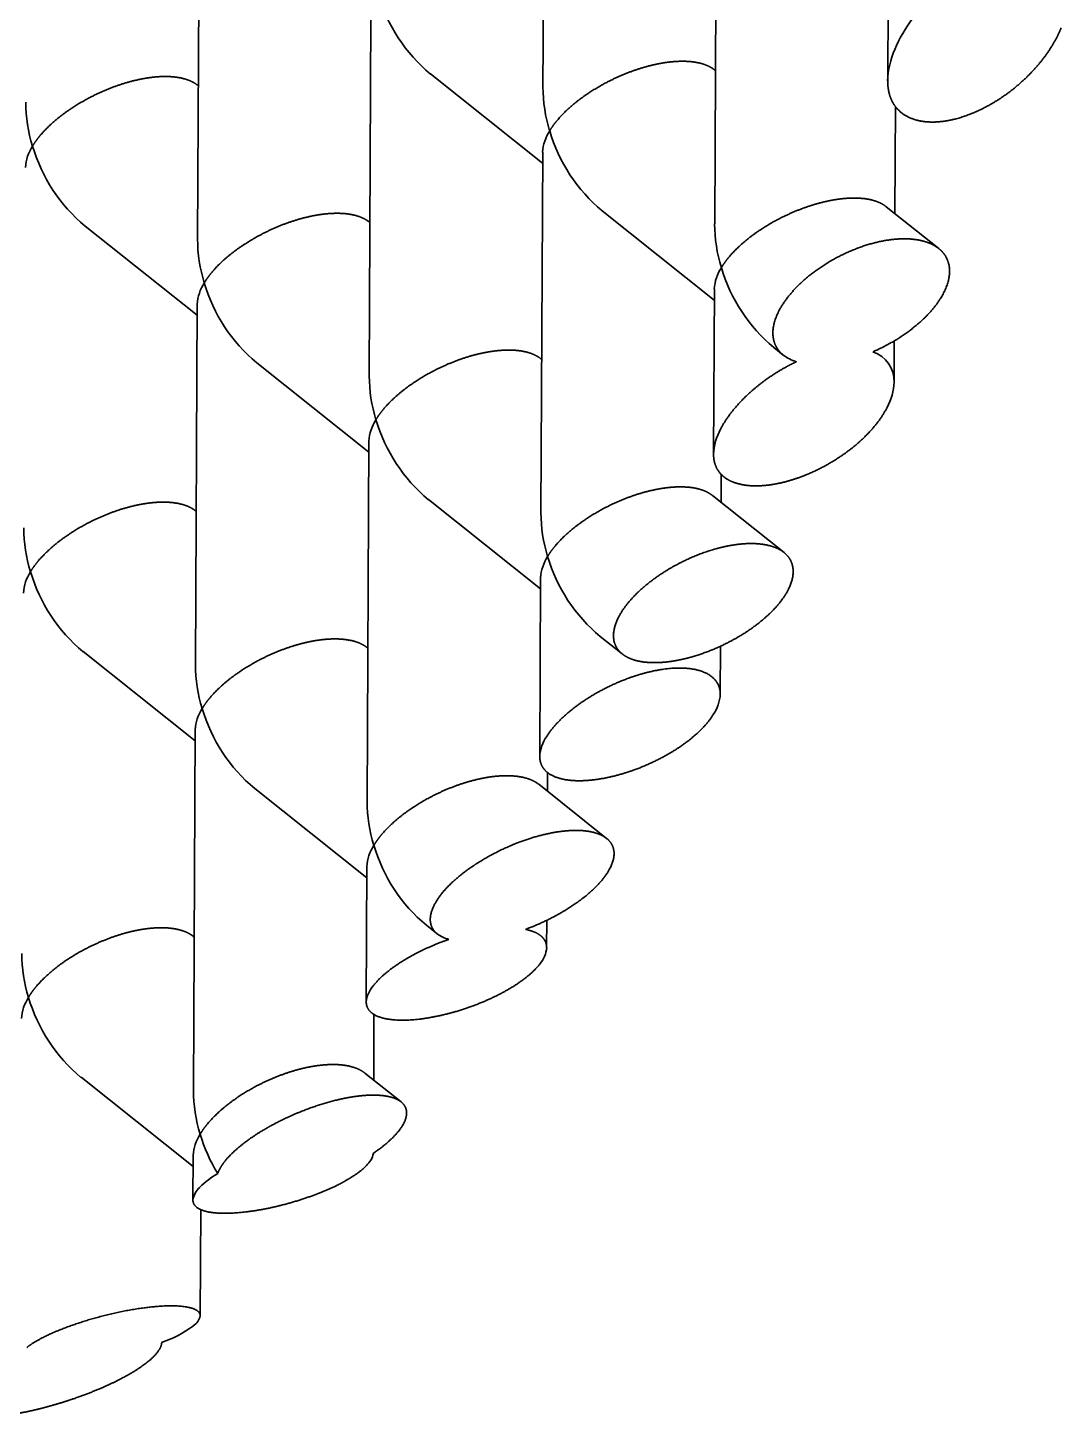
# Model space of a CAD drawing. Extents: x 23 to 587, y 4 to 413.
# Drawn here: x 427.666 to 430.534, y 118.32 to 122.171 of the extents above; entities that cross this region are included whole.
import ezdxf

# ---------------------------------------------------------------- set-up
doc = ezdxf.new("R2010")
doc.units = 0
doc.layers.get('0').update_dxf_attribs({"lineweight": 13})

# ---------------------------------------------------------------- blocks, each defined once
blk = doc.blocks.new('BLOCK6941')
at = {"color": 7, "lineweight": 35, "ltscale": 0.050027}
for p, q in [((5.7726, -40.0667), (5.7629, -42.0678)), ((6.7256, -40.8261), (6.716, -42.8271)), ((3.855, -40.9107), (3.8454, -42.9118)), ((4.8081, -41.6701), (4.7985, -43.6711)), ((5.7612, -42.4294), (5.7516, -44.4305)), ((3.8437, -43.2734), (3.8341, -45.2745)), ((4.7968, -44.0328), (4.7871, -46.0339)), ((3.8323, -45.6362), (3.8227, -47.6372))]:
    blk.add_line(p, q, dxfattribs=at)
at = {"color": 7, "lineweight": 35, "ltscale": 0.011187}
blk.add_line((7.6787, -41.5854), (7.6766, -42.0329), dxfattribs=at)
at = {"color": 7, "lineweight": 35, "ltscale": 0.00016101}
for p, q in [((6.7201, -41.9767), (6.7151, -41.9726)), ((3.8495, -42.0613), (3.8445, -42.0573)), ((4.8026, -42.8207), (4.7976, -42.8166)), ((5.7557, -43.58), (5.7506, -43.576)), ((3.8382, -44.424), (3.8331, -44.42)), ((4.7912, -45.1834), (4.7862, -45.1794)), ((3.8268, -46.7867), (3.8218, -46.7827))]:
    blk.add_line(p, q, dxfattribs=at)
at = {"color": 7, "lineweight": 35, "ltscale": 0.019884}
for p, q in [((5.7609, -42.491), (5.1388, -41.9954)), ((6.714, -43.2504), (6.0919, -42.7548)), ((3.8434, -43.335), (3.2213, -42.8394)), ((4.7965, -44.0944), (4.1744, -43.5988)), ((5.7496, -44.8537), (5.1275, -44.3581)), ((3.832, -45.6977), (3.21, -45.2021)), ((4.7851, -46.4571), (4.1631, -45.9615)), ((3.8207, -48.0605), (3.1986, -47.5648))]:
    blk.add_line(p, q, dxfattribs=at)
at = {"color": 7, "lineweight": 35, "ltscale": 0.014865}
blk.add_line((7.7192, -42.1758), (7.7163, -42.7704), dxfattribs=at)
at = {"color": 7, "lineweight": 35, "ltscale": 0.00933}
blk.add_line((7.96, -42.9646), (7.6682, -42.732), dxfattribs=at)
at = {"color": 7, "lineweight": 35, "ltscale": 0.022933}
blk.add_line((6.7143, -43.1888), (6.7099, -44.1061), dxfattribs=at)
at = {"color": 7, "lineweight": 35, "ltscale": 0.001662}
blk.add_line((7.097, -43.5555), (7.045, -43.5141), dxfattribs=at)
at = {"color": 7, "lineweight": 35, "ltscale": 0.005712}
blk.add_line((7.7129, -43.477), (7.7118, -43.7054), dxfattribs=at)
at = {"color": 7, "lineweight": 35, "ltscale": 0.003881}
blk.add_line((6.7526, -44.2185), (6.7519, -44.3737), dxfattribs=at)
at = {"color": 7, "lineweight": 35, "ltscale": 0.012696}
blk.add_line((7.1009, -44.6518), (6.7037, -44.3354), dxfattribs=at)
at = {"color": 7, "lineweight": 35, "ltscale": 0.024804}
blk.add_line((5.7498, -44.7922), (5.7451, -45.7843), dxfattribs=at)
at = {"color": 7, "lineweight": 35, "ltscale": 0.003918}
blk.add_line((6.2031, -45.2151), (6.0806, -45.1175), dxfattribs=at)
at = {"color": 7, "lineweight": 35, "ltscale": 0.006647}
blk.add_line((6.748, -45.1722), (6.7468, -45.438), dxfattribs=at)
at = {"color": 7, "lineweight": 35, "ltscale": 0.002604}
blk.add_line((5.7879, -45.8729), (5.7874, -45.9771), dxfattribs=at)
at = {"color": 7, "lineweight": 35, "ltscale": 0.012053}
blk.add_line((6.1163, -46.2391), (5.7393, -45.9387), dxfattribs=at)
at = {"color": 7, "lineweight": 35, "ltscale": 0.018788}
blk.add_line((4.7854, -46.3955), (4.7818, -47.1471), dxfattribs=at)
at = {"color": 7, "lineweight": 35, "ltscale": 0.001913}
blk.add_line((5.176, -46.7685), (5.1161, -46.7208), dxfattribs=at)
at = {"color": 7, "lineweight": 35, "ltscale": 0.003792}
blk.add_line((5.784, -46.6935), (5.7833, -46.8452), dxfattribs=at)
at = {"color": 7, "lineweight": 35, "ltscale": 0.009108}
blk.add_line((4.8247, -47.2162), (4.823, -47.5805), dxfattribs=at)
at = {"color": 7, "lineweight": 35, "ltscale": 0.006406}
blk.add_line((4.9753, -47.7018), (4.7748, -47.5421), dxfattribs=at)
at = {"color": 7, "lineweight": 35, "ltscale": 0.0062}
blk.add_line((3.821, -47.9989), (3.8198, -48.2469), dxfattribs=at)
at = {"color": 7, "lineweight": 35, "ltscale": 0.014739}
blk.add_line((3.8628, -48.2994), (3.86, -48.8889), dxfattribs=at)
at = {"color": 7, "lineweight": 35}
for centre, radius, start, end in [((5.7235, -41.2945), 0.9134, 196.36185, 230.16232), ((8.4704, -42.1797), 0.8202, 143.02542, 157.00932), ((8.1451, -42.0481), 0.4691, 156.28357, 178.13947), ((6.6002, -42.0648), 0.8374, 180.20461, 197.11911), ((3.7296, -42.1494), 0.8374, 180.20461, 197.11911), ((5.9993, -42.4433), 0.2388, 146.50341, 176.6622), ((6.6766, -42.0539), 0.9134, 196.36185, 230.16232), ((3.1287, -42.528), 0.2388, 146.50341, 176.6622), ((3.806, -42.1385), 0.9134, 196.36185, 230.16232), ((7.5533, -42.8242), 0.8374, 180.20461, 197.11911), ((4.6827, -42.9088), 0.8374, 180.20461, 197.11911), ((6.9524, -43.2026), 0.2388, 146.52963, 176.69196), ((7.6287, -42.8137), 0.9124, 196.35493, 230.19248), ((4.0818, -43.2873), 0.2388, 146.50341, 176.6622), ((4.7591, -42.8979), 0.9134, 196.36185, 230.16232), ((7.2316, -43.3802), 0.2211, 232.47098, 253.81182), ((7.5399, -43.7006), 0.172, 358.37934, 71.38862), ((5.6358, -43.6682), 0.8374, 180.20461, 197.11911), ((7.3932, -43.6928), 0.3191, 331.21185, 357.73429), ((5.0349, -44.0467), 0.2388, 146.50341, 176.6622), ((5.7122, -43.6573), 0.9134, 196.36185, 230.16232), ((7.0247, -44.1203), 0.3154, 150.99541, 177.41818), ((6.5888, -44.4276), 0.8373, 180.1991, 197.11605), ((3.7181, -44.5122), 0.8373, 180.1991, 197.11605), ((5.9879, -44.806), 0.2388, 146.50341, 176.6622), ((6.6653, -44.4166), 0.9134, 196.36185, 230.16232), ((3.1173, -44.8907), 0.2388, 146.50341, 176.6622), ((3.7947, -44.5013), 0.9134, 196.36185, 230.16232), ((4.6713, -45.2715), 0.8374, 180.20461, 197.11911), ((6.5257, -45.4253), 0.2217, 325.25715, 356.69693), ((4.0704, -45.65), 0.2388, 146.50341, 176.6622), ((4.7478, -45.2606), 0.9134, 196.36185, 230.16232), ((5.9638, -45.7984), 0.2195, 145.02001, 176.3023), ((5.6244, -46.0309), 0.8374, 180.20461, 197.11911), ((5.0235, -46.4094), 0.2388, 146.50341, 176.6622), ((5.6998, -46.0204), 0.9124, 196.35493, 230.19248), ((5.2829, -46.6257), 0.1785, 233.1622, 256.4516), ((3.7069, -46.8749), 0.8374, 180.20461, 197.11911), ((5.6265, -46.8316), 0.1578, 318.42471, 355.06905), ((4.9372, -47.1619), 0.1565, 138.16652, 174.55872), ((3.106, -47.2534), 0.2388, 146.50341, 176.6622), ((3.7833, -46.864), 0.9134, 196.36185, 230.16232), ((4.66, -47.6342), 0.8374, 180.20461, 197.11911), ((4.0591, -48.0128), 0.2388, 146.50341, 176.6622), ((4.7717, -47.6049), 0.9529, 196.82756, 211.28644), ((4.7022, -47.9638), 0.1213, 311.39995, 348.87264), ((4.2139, -48.5398), 0.5092, 120.24682, 134.33287), ((3.9323, -48.2632), 0.1142, 130.25336, 171.74854), ((3.7765, -48.8713), 0.0859, 301.46834, 348.05611), ((3.4142, -48.3772), 0.6995, 289.35805, 305.65946)]:
    blk.add_arc(centre, radius, start, end, dxfattribs=at)
for points, knots in [([(8.6399, -41.7388), (8.6143, -41.8008), (8.5788, -41.8633), (8.5347, -41.9244), (8.4426, -42.0277), (8.3212, -42.1215), (8.267, -42.1569), (8.1909, -42.1979), (8.1088, -42.2282), (8.0917, -42.234), (8.0574, -42.2443), (8.023, -42.2522), (8.0057, -42.2554), (7.9665, -42.2612), (7.9288, -42.2631), (7.907, -42.2627), (7.8319, -42.2565), (7.773, -42.2324), (7.7403, -42.2074), (7.7015, -42.1592), (7.683, -42.1027), (7.6785, -42.08), (7.6765, -42.0567), (7.6766, -42.0329)], [0, 0, 0, 0, 0, 0, 0.842073, 0.842073, 0.842073, 1.442534, 1.442534, 1.442534, 1.597574, 1.597574, 1.597574, 1.752613, 1.752613, 1.752613, 1.952281, 1.952281, 1.952281, 2.511188, 2.511188, 2.511188, 2.858327, 2.858327, 2.858327, 2.858327, 2.858327, 2.858327]), ([(5.7998, -42.3113), (5.8156, -42.2851), (5.835, -42.2582), (5.8586, -42.2315), (5.9416, -42.1482), (6.0557, -42.069), (6.1489, -42.0174), (6.2725, -41.9675), (6.3975, -41.9397), (6.4168, -41.9359), (6.436, -41.9328), (6.4549, -41.9303)], [0, 0, 0, 0, 0, 0, 0.437223, 0.437223, 0.437223, 1.382095, 1.382095, 1.382095, 1.555484, 1.555484, 1.555484, 1.555484, 1.555484, 1.555484]), ([(6.7151, -41.9726), (6.6917, -41.954), (6.6607, -41.9389), (6.6222, -41.9285), (6.5638, -41.9226), (6.4986, -41.9258), (6.4842, -41.9269), (6.4697, -41.9284), (6.4549, -41.9303)], [0, 0, 0, 0, 0, 0, 0.4890695, 0.4890695, 0.4890695, 0.6239272, 0.6239272, 0.6239272, 0.6239272, 0.6239272, 0.6239272]), ([(2.9292, -42.396), (2.945, -42.3697), (2.9644, -42.3428), (2.988, -42.3161), (3.071, -42.2329), (3.1851, -42.1536), (3.2783, -42.1021), (3.4019, -42.0522), (3.5269, -42.0243), (3.5462, -42.0206), (3.5654, -42.0175), (3.5843, -42.015)], [0, 0, 0, 0, 0, 0, 0.437223, 0.437223, 0.437223, 1.382095, 1.382095, 1.382095, 1.555484, 1.555484, 1.555484, 1.555484, 1.555484, 1.555484]), ([(3.8445, -42.0573), (3.8211, -42.0387), (3.7901, -42.0236), (3.7516, -42.0132), (3.6932, -42.0072), (3.628, -42.0104), (3.6136, -42.0115), (3.5991, -42.0131), (3.5843, -42.015)], [0, 0, 0, 0, 0, 0, 0.4890695, 0.4890695, 0.4890695, 0.6239272, 0.6239272, 0.6239272, 0.6239272, 0.6239272, 0.6239272]), ([(6.7529, -43.0707), (6.7687, -43.0444), (6.7881, -43.0175), (6.8117, -42.9908), (6.8947, -42.9076), (7.0087, -42.8283), (7.102, -42.7768), (7.2256, -42.7269), (7.3506, -42.699), (7.3699, -42.6953), (7.3891, -42.6922), (7.408, -42.6897)], [0, 0, 0, 0, 0, 0, 0.437223, 0.437223, 0.437223, 1.382095, 1.382095, 1.382095, 1.555484, 1.555484, 1.555484, 1.555484, 1.555484, 1.555484]), ([(7.6682, -42.732), (7.6448, -42.7134), (7.6138, -42.6983), (7.5753, -42.6879), (7.5169, -42.6819), (7.4517, -42.6851), (7.4373, -42.6863), (7.4228, -42.6878), (7.408, -42.6897)], [0, 0, 0, 0, 0, 0, 0.4890695, 0.4890695, 0.4890695, 0.6239272, 0.6239272, 0.6239272, 0.6239272, 0.6239272, 0.6239272]), ([(3.8823, -43.1553), (3.8981, -43.1291), (3.9175, -43.1022), (3.9411, -43.0755), (4.0241, -42.9922), (4.1381, -42.913), (4.2314, -42.8614), (4.355, -42.8115), (4.48, -42.7837), (4.4993, -42.7799), (4.5185, -42.7768), (4.5374, -42.7743)], [0, 0, 0, 0, 0, 0, 0.437223, 0.437223, 0.437223, 1.382095, 1.382095, 1.382095, 1.555484, 1.555484, 1.555484, 1.555484, 1.555484, 1.555484]), ([(4.7976, -42.8166), (4.7742, -42.798), (4.7432, -42.7829), (4.7047, -42.7725), (4.6463, -42.7666), (4.5811, -42.7698), (4.5667, -42.7709), (4.5522, -42.7724), (4.5374, -42.7743)], [0, 0, 0, 0, 0, 0, 0.4890695, 0.4890695, 0.4890695, 0.6239272, 0.6239272, 0.6239272, 0.6239272, 0.6239272, 0.6239272]), ([(7.097, -43.5555), (7.059, -43.5252), (7.037, -43.486), (7.0311, -43.4412), (7.0473, -43.3338), (7.1239, -43.2196), (7.1824, -43.157), (7.3092, -43.0538), (7.4703, -42.9734), (7.5435, -42.9449), (7.619, -42.925), (7.6915, -42.9155)], [0, 0, 0, 0, 0, 0, 0.714423, 0.714423, 0.714423, 1.623011, 1.623011, 1.623011, 2.286896, 2.286896, 2.286896, 2.286896, 2.286896, 2.286896]), ([(7.5949, -43.5372), (7.6791, -43.5009), (7.7568, -43.4561), (7.8239, -43.4071), (7.9342, -43.3057), (7.9996, -43.1992), (8.0194, -43.1484), (8.0286, -43.0766), (8.0045, -43.0145), (7.9933, -42.9959), (7.9785, -42.9792), (7.96, -42.9646)], [0, 0, 0, 0, 0, 0, 0.800839, 0.800839, 0.800839, 1.533313, 1.533313, 1.533313, 1.871332, 1.871332, 1.871332, 1.871332, 1.871332, 1.871332]), ([(7.96, -42.9646), (7.9337, -42.9435), (7.8999, -42.9267), (7.8589, -42.9151), (7.7994, -42.9083), (7.7344, -42.9112), (7.7202, -42.9122), (7.7059, -42.9137), (7.6915, -42.9155)], [0, 0, 0, 0, 0, 0, 0.4844135, 0.4844135, 0.4844135, 0.6164342, 0.6164342, 0.6164342, 0.6164342, 0.6164342, 0.6164342]), ([(4.8354, -43.9147), (4.8512, -43.8884), (4.8706, -43.8615), (4.8942, -43.8348), (4.9772, -43.7516), (5.0912, -43.6723), (5.1845, -43.6208), (5.3081, -43.5709), (5.4331, -43.543), (5.4524, -43.5393), (5.4716, -43.5362), (5.4905, -43.5337)], [0, 0, 0, 0, 0, 0, 0.437223, 0.437223, 0.437223, 1.382095, 1.382095, 1.382095, 1.555484, 1.555484, 1.555484, 1.555484, 1.555484, 1.555484]), ([(5.7506, -43.576), (5.7272, -43.5574), (5.6963, -43.5423), (5.6578, -43.5319), (5.5994, -43.5259), (5.5342, -43.5291), (5.5198, -43.5303), (5.5052, -43.5318), (5.4905, -43.5337)], [0, 0, 0, 0, 0, 0, 0.4890695, 0.4890695, 0.4890695, 0.6239272, 0.6239272, 0.6239272, 0.6239272, 0.6239272, 0.6239272]), ([(6.7486, -43.9672), (6.7848, -43.8965), (6.8403, -43.8242), (6.9118, -43.7531), (7.0113, -43.6761), (7.1293, -43.6126), (7.1427, -43.6058), (7.1562, -43.5991), (7.17, -43.5926)], [0, 0, 0, 0, 0, 0, 1.070352, 1.070352, 1.070352, 1.204097, 1.204097, 1.204097, 1.204097, 1.204097, 1.204097]), ([(7.6731, -43.8466), (7.6371, -43.9171), (7.5815, -43.9884), (7.5092, -44.0578), (7.3946, -44.1413), (7.257, -44.2071), (7.2268, -44.2202), (7.1801, -44.2381), (7.1322, -44.2528), (7.1159, -44.2574), (7.0831, -44.2657), (7.0505, -44.2722), (7.0344, -44.2749), (6.9671, -44.2842), (6.9037, -44.284), (6.8607, -44.2776), (6.7796, -44.2515), (6.7325, -44.2043), (6.7169, -44.1737), (6.7097, -44.1408), (6.7099, -44.1061)], [0, 0, 0, 0, 0, 0, 1.066523, 1.066523, 1.066523, 1.353366, 1.353366, 1.353366, 1.499834, 1.499834, 1.499834, 1.646302, 1.646302, 1.646302, 2.111215, 2.111215, 2.111215, 2.686558, 2.686558, 2.686558, 2.686558, 2.686558, 2.686558]), ([(6.7037, -44.3354), (6.6803, -44.3167), (6.6494, -44.3016), (6.6109, -44.2912), (6.5525, -44.2853), (6.4873, -44.2885), (6.4729, -44.2896), (6.4583, -44.2911), (6.4436, -44.2931)], [0, 0, 0, 0, 0, 0, 0.4890695, 0.4890695, 0.4890695, 0.6239272, 0.6239272, 0.6239272, 0.6239272, 0.6239272, 0.6239272]), ([(5.7885, -44.674), (5.8043, -44.6478), (5.8236, -44.6209), (5.8473, -44.5942), (5.9303, -44.5109), (6.0443, -44.4317), (6.1375, -44.3801), (6.2612, -44.3302), (6.3861, -44.3024), (6.4055, -44.2987), (6.4247, -44.2955), (6.4436, -44.2931)], [0, 0, 0, 0, 0, 0, 0.437223, 0.437223, 0.437223, 1.382095, 1.382095, 1.382095, 1.555484, 1.555484, 1.555484, 1.555484, 1.555484, 1.555484]), ([(2.9179, -44.7587), (2.9337, -44.7324), (2.953, -44.7055), (2.9767, -44.6788), (3.0597, -44.5956), (3.1737, -44.5163), (3.2669, -44.4648), (3.3906, -44.4149), (3.5155, -44.387), (3.5349, -44.3833), (3.5541, -44.3802), (3.573, -44.3777)], [0, 0, 0, 0, 0, 0, 0.437223, 0.437223, 0.437223, 1.382095, 1.382095, 1.382095, 1.555484, 1.555484, 1.555484, 1.555484, 1.555484, 1.555484]), ([(3.8331, -44.42), (3.8097, -44.4014), (3.7788, -44.3863), (3.7403, -44.3759), (3.6818, -44.3699), (3.6167, -44.3731), (3.6023, -44.3743), (3.5877, -44.3758), (3.573, -44.3777)], [0, 0, 0, 0, 0, 0, 0.4890695, 0.4890695, 0.4890695, 0.6239272, 0.6239272, 0.6239272, 0.6239272, 0.6239272, 0.6239272]), ([(6.2031, -45.2151), (6.1712, -45.1897), (6.153, -45.1575), (6.1479, -45.1211), (6.161, -45.0288), (6.2287, -44.9284), (6.2836, -44.8697), (6.3908, -44.7814), (6.5274, -44.7055), (6.5781, -44.6812), (6.661, -44.6479), (6.7479, -44.6239), (6.779, -44.6167), (6.8089, -44.6113), (6.8382, -44.6075)], [0, 0, 0, 0, 0, 0, 0.662627, 0.662627, 0.662627, 1.59108, 1.59108, 1.59108, 2.097939, 2.097939, 2.097939, 2.366484, 2.366484, 2.366484, 2.366484, 2.366484, 2.366484]), ([(6.4635, -45.2577), (6.4774, -45.2558), (6.4914, -45.2537), (6.5056, -45.2512), (6.5341, -45.2455), (6.5625, -45.2386), (6.5767, -45.2349), (6.6482, -45.2147), (6.7177, -45.1881), (6.7713, -45.1634), (6.912, -45.0881), (7.0221, -44.9999), (7.0792, -44.9401), (7.1469, -44.8395), (7.1579, -44.7457), (7.1519, -44.7096), (7.1331, -44.6774), (7.1009, -44.6518)], [0, 0, 0, 0, 0, 0, 0.12717, 0.12717, 0.12717, 0.25434, 0.25434, 0.25434, 0.769579, 0.769579, 0.769579, 1.720019, 1.720019, 1.720019, 2.366811, 2.366811, 2.366811, 2.366811, 2.366811, 2.366811]), ([(7.1009, -44.6518), (7.08, -44.6352), (7.0535, -44.6213), (7.0205, -44.6105), (6.9646, -44.6014), (6.9012, -44.6017), (6.8817, -44.6026), (6.8601, -44.6046), (6.8382, -44.6075)], [0, 0, 0, 0, 0, 0, 0.4198573, 0.4198573, 0.4198573, 0.6206933, 0.6206933, 0.6206933, 0.6206933, 0.6206933, 0.6206933]), ([(4.7862, -45.1794), (4.7628, -45.1607), (4.7319, -45.1456), (4.6934, -45.1352), (4.6349, -45.1293), (4.5697, -45.1325), (4.5554, -45.1336), (4.5408, -45.1351), (4.5261, -45.1371)], [0, 0, 0, 0, 0, 0, 0.4890695, 0.4890695, 0.4890695, 0.6239272, 0.6239272, 0.6239272, 0.6239272, 0.6239272, 0.6239272]), ([(3.871, -45.518), (3.8868, -45.4918), (3.9061, -45.4649), (3.9297, -45.4382), (4.0127, -45.3549), (4.1268, -45.2757), (4.22, -45.2241), (4.3436, -45.1742), (4.4686, -45.1464), (4.488, -45.1427), (4.5072, -45.1395), (4.5261, -45.1371)], [0, 0, 0, 0, 0, 0, 0.437223, 0.437223, 0.437223, 1.382095, 1.382095, 1.382095, 1.555484, 1.555484, 1.555484, 1.555484, 1.555484, 1.555484]), ([(6.4635, -45.2577), (6.4278, -45.2623), (6.393, -45.2646), (6.3608, -45.2644), (6.3025, -45.2592), (6.2546, -45.2452), (6.2345, -45.2366), (6.2175, -45.2265), (6.2031, -45.2151)], [0, 0, 0, 0, 0, 0, 0.3270754, 0.3270754, 0.3270754, 0.6238196, 0.6238196, 0.6238196, 0.6238196, 0.6238196, 0.6238196]), ([(5.7837, -45.6724), (5.8213, -45.6126), (5.8798, -45.5509), (5.9562, -45.4897), (6.073, -45.417), (6.209, -45.3598), (6.2389, -45.3485), (6.3502, -45.3106), (6.466, -45.2887), (6.5446, -45.2854), (6.6537, -45.3034), (6.7157, -45.3493), (6.7324, -45.3708), (6.7435, -45.3978), (6.7464, -45.4268), (6.7467, -45.4305), (6.7468, -45.4343), (6.7468, -45.438)], [0, 0, 0, 0, 0, 0, 1.023972, 1.023972, 1.023972, 1.301879, 1.301879, 1.301879, 2.040794, 2.040794, 2.040794, 2.526698, 2.526698, 2.526698, 2.597045, 2.597045, 2.597045, 2.597045, 2.597045, 2.597045]), ([(6.7081, -45.5518), (6.6708, -45.6112), (6.6126, -45.6716), (6.536, -45.731), (6.4182, -45.8004), (6.282, -45.8545), (6.2522, -45.8653), (6.1908, -45.8851), (6.1282, -45.9003), (6.0972, -45.9066), (6.0358, -45.9162), (5.9773, -45.9196), (5.949, -45.9196), (5.8682, -45.9142), (5.8077, -45.8934), (5.7783, -45.8731), (5.7549, -45.8422), (5.7466, -45.8065), (5.7455, -45.7992), (5.745, -45.7918), (5.7451, -45.7843)], [0, 0, 0, 0, 0, 0, 1.016069, 1.016069, 1.016069, 1.291956, 1.291956, 1.291956, 1.573893, 1.573893, 1.573893, 1.845825, 1.845825, 1.845825, 2.42734, 2.42734, 2.42734, 2.57141, 2.57141, 2.57141, 2.57141, 2.57141, 2.57141]), ([(4.824, -46.2774), (4.8398, -46.2511), (4.8592, -46.2242), (4.8828, -46.1975), (4.9658, -46.1143), (5.0799, -46.0351), (5.1731, -45.9835), (5.2967, -45.9336), (5.4217, -45.9058), (5.4411, -45.902), (5.4602, -45.8989), (5.4792, -45.8964)], [0, 0, 0, 0, 0, 0, 0.437223, 0.437223, 0.437223, 1.382095, 1.382095, 1.382095, 1.555484, 1.555484, 1.555484, 1.555484, 1.555484, 1.555484]), ([(5.7393, -45.9387), (5.7159, -45.9201), (5.6849, -45.905), (5.6465, -45.8946), (5.588, -45.8887), (5.5228, -45.8919), (5.5084, -45.893), (5.4939, -45.8945), (5.4792, -45.8964)], [0, 0, 0, 0, 0, 0, 0.4890695, 0.4890695, 0.4890695, 0.6239272, 0.6239272, 0.6239272, 0.6239272, 0.6239272, 0.6239272]), ([(5.176, -46.7685), (5.1467, -46.7452), (5.1325, -46.7158), (5.131, -46.683), (5.1518, -46.5997), (5.2248, -46.5086), (5.282, -46.4549), (5.3723, -46.3877), (5.4832, -46.3265), (5.5075, -46.3139), (5.5867, -46.2756), (5.6736, -46.2423), (5.7366, -46.2227), (5.8001, -46.2084), (5.8607, -46.2004)], [0, 0, 0, 0, 0, 0, 0.691901, 0.691901, 0.691901, 1.66019, 1.66019, 1.66019, 1.919434, 1.919434, 1.919434, 2.474978, 2.474978, 2.474978, 2.474978, 2.474978, 2.474978]), ([(6.1163, -46.2391), (6.0947, -46.2219), (6.0655, -46.2078), (6.0282, -46.1979), (5.9701, -46.1924), (5.9049, -46.1958), (5.8904, -46.1969), (5.8756, -46.1985), (5.8607, -46.2004)], [0, 0, 0, 0, 0, 0, 0.4908216, 0.4908216, 0.4908216, 0.6273614, 0.6273614, 0.6273614, 0.6273614, 0.6273614, 0.6273614]), ([(5.666, -46.7439), (5.7806, -46.7014), (5.884, -46.6477), (5.9697, -46.5905), (6.0931, -46.4854), (6.1538, -46.3812), (6.1671, -46.3363), (6.1624, -46.289), (6.1298, -46.2513), (6.1257, -46.2471), (6.1212, -46.243), (6.1163, -46.2391)], [0, 0, 0, 0, 0, 0, 1.082678, 1.082678, 1.082678, 1.938373, 1.938373, 1.938373, 2.049131, 2.049131, 2.049131, 2.049131, 2.049131, 2.049131]), ([(2.9065, -47.1214), (2.9223, -47.0951), (2.9417, -47.0682), (2.9653, -47.0415), (3.0483, -46.9583), (3.1624, -46.8791), (3.2556, -46.8275), (3.3792, -46.7776), (3.5042, -46.7498), (3.5235, -46.746), (3.5427, -46.7429), (3.5616, -46.7404)], [0, 0, 0, 0, 0, 0, 0.437223, 0.437223, 0.437223, 1.382095, 1.382095, 1.382095, 1.555484, 1.555484, 1.555484, 1.555484, 1.555484, 1.555484]), ([(3.8218, -46.7827), (3.7984, -46.7641), (3.7674, -46.749), (3.7289, -46.7386), (3.6705, -46.7327), (3.6053, -46.7359), (3.5909, -46.737), (3.5764, -46.7385), (3.5616, -46.7404)], [0, 0, 0, 0, 0, 0, 0.4890695, 0.4890695, 0.4890695, 0.6239272, 0.6239272, 0.6239272, 0.6239272, 0.6239272, 0.6239272]), ([(5.666, -46.7439), (5.7042, -46.7517), (5.7353, -46.7638), (5.7579, -46.7798), (5.7758, -46.8031), (5.7821, -46.8293), (5.7829, -46.8345), (5.7833, -46.8398), (5.7833, -46.8452)], [0, 0, 0, 0, 0, 0, 0.4917556, 0.4917556, 0.4917556, 0.6095077, 0.6095077, 0.6095077, 0.6095077, 0.6095077, 0.6095077]), ([(4.8203, -47.0572), (4.8577, -47.0089), (4.9158, -46.9586), (4.9905, -46.909), (5.0902, -46.8567), (5.2022, -46.8133), (5.2151, -46.8085), (5.228, -46.8039), (5.2411, -46.7994)], [0, 0, 0, 0, 0, 0, 0.95071, 0.95071, 0.95071, 1.072049, 1.072049, 1.072049, 1.072049, 1.072049, 1.072049]), ([(5.7448, -46.9366), (5.7062, -46.9864), (5.6454, -47.0376), (5.5653, -47.0878), (5.445, -47.1459), (5.3097, -47.1911), (5.2814, -47.1998), (5.1633, -47.2325), (5.043, -47.2514), (4.9592, -47.255), (4.8542, -47.2405), (4.8001, -47.202), (4.7876, -47.1854), (4.7817, -47.167), (4.7818, -47.1471)], [0, 0, 0, 0, 0, 0, 0.980732, 0.980732, 0.980732, 1.25112, 1.25112, 1.25112, 2.03935, 2.03935, 2.03935, 2.488681, 2.488681, 2.488681, 2.488681, 2.488681, 2.488681]), ([(3.8596, -47.8808), (3.8754, -47.8545), (3.8948, -47.8276), (3.9184, -47.8009), (4.0014, -47.7177), (4.1154, -47.6384), (4.2087, -47.5869), (4.3323, -47.537), (4.4573, -47.5091), (4.4766, -47.5054), (4.4958, -47.5023), (4.5147, -47.4998)], [0, 0, 0, 0, 0, 0, 0.437223, 0.437223, 0.437223, 1.382095, 1.382095, 1.382095, 1.555484, 1.555484, 1.555484, 1.555484, 1.555484, 1.555484]), ([(4.7748, -47.5421), (4.7515, -47.5235), (4.7205, -47.5084), (4.682, -47.498), (4.6236, -47.492), (4.5584, -47.4952), (4.544, -47.4963), (4.5294, -47.4979), (4.5147, -47.4998)], [0, 0, 0, 0, 0, 0, 0.4890695, 0.4890695, 0.4890695, 0.6239272, 0.6239272, 0.6239272, 0.6239272, 0.6239272, 0.6239272]), ([(4.7288, -47.6703), (4.7044, -47.6735), (4.6795, -47.6776), (4.651, -47.6833), (4.5748, -47.7007), (4.4996, -47.7241), (4.4472, -47.7432), (4.2967, -47.8047), (4.1744, -47.8747), (4.1024, -47.9248), (4.0258, -47.9907), (3.9797, -48.0528), (3.9697, -48.0689), (3.9622, -48.0846), (3.9573, -48.0998)], [0, 0, 0, 0, 0, 0, 0.223083, 0.223083, 0.223083, 0.677201, 0.677201, 0.677201, 1.729727, 1.729727, 1.729727, 2.108359, 2.108359, 2.108359, 2.108359, 2.108359, 2.108359]), ([(4.7288, -47.6703), (4.7592, -47.6663), (4.7888, -47.6638), (4.8129, -47.663), (4.8736, -47.6643), (4.9214, -47.6737), (4.9441, -47.6816), (4.9617, -47.691), (4.9753, -47.7018)], [0, 0, 0, 0, 0, 0, 0.2789596, 0.2789596, 0.2789596, 0.642985, 0.642985, 0.642985, 0.642985, 0.642985, 0.642985]), ([(4.9753, -47.7018), (5.0004, -47.7218), (5.0114, -47.7466), (5.0108, -47.7738), (4.9916, -47.8315), (4.94, -47.8927), (4.9065, -47.9245), (4.8668, -47.956), (4.8209, -47.9871)], [0, 0, 0, 0, 0, 0, 0.677894, 0.677894, 0.677894, 1.376892, 1.376892, 1.376892, 1.376892, 1.376892, 1.376892]), ([(4.7827, -48.0551), (4.7429, -48.0964), (4.6795, -48.1393), (4.5976, -48.181), (4.4756, -48.2294), (4.3417, -48.2676), (4.3126, -48.2752), (4.197, -48.303), (4.0808, -48.3203), (3.9992, -48.3255), (3.8948, -48.318), (3.8391, -48.29), (3.826, -48.2773), (3.8197, -48.2628), (3.8198, -48.2469)], [0, 0, 0, 0, 0, 0, 0.955226, 0.955226, 0.955226, 1.21653, 1.21653, 1.21653, 1.982314, 1.982314, 1.982314, 2.419749, 2.419749, 2.419749, 2.419749, 2.419749, 2.419749]), ([(2.8972, -49.0657), (2.938, -49.0323), (3.0035, -48.9962), (3.088, -48.96), (3.2625, -48.8997), (3.4577, -48.8562), (3.5483, -48.841), (3.6842, -48.8286), (3.7824, -48.8369), (3.8128, -48.8432), (3.843, -48.8561), (3.8564, -48.8732), (3.8588, -48.8782), (3.86, -48.8835), (3.86, -48.8889)], [0, 0, 0, 0, 0, 0, 0.936294, 0.936294, 0.936294, 1.701389, 1.701389, 1.701389, 2.188466, 2.188466, 2.188466, 2.371762, 2.371762, 2.371762, 2.371762, 2.371762, 2.371762]), ([(2.7837, -49.4411), (2.7992, -49.4391), (2.815, -49.4368), (2.831, -49.4342), (2.8632, -49.4285), (2.8954, -49.4221), (2.9114, -49.4187), (2.9592, -49.408), (3.0056, -49.396), (3.0394, -49.3867), (3.1769, -49.346), (3.2942, -49.3007), (3.3756, -49.2642), (3.5076, -49.1949), (3.5957, -49.127), (3.6268, -49.0955), (3.6457, -49.065), (3.6463, -49.0377)], [0, 0, 0, 0, 0, 0, 0.141909, 0.141909, 0.141909, 0.283818, 0.283818, 0.283818, 0.565453, 0.565453, 0.565453, 1.622847, 1.622847, 1.622847, 2.580538, 2.580538, 2.580538, 2.580538, 2.580538, 2.580538])]:
    blk.add_open_spline(points, degree=5, knots=knots, dxfattribs=at)

msp = doc.modelspace()

# ---------------------------------------------------------------- block references
at = {"lineweight": 0, "xscale": 0.5, "yscale": 0.5, "zscale": 0.5}
msp.add_blockref('BLOCK6941', (426.2143, 143.0406), dxfattribs=at)

doc.saveas('drawing.dxf')
